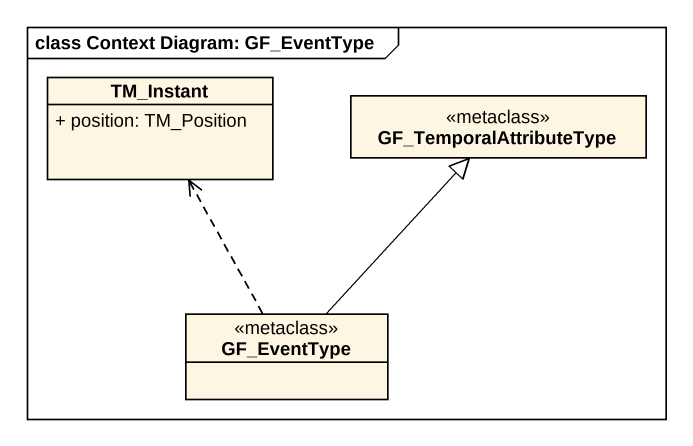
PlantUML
@startuml
mainframe class Context Diagram: GF_EventType
hide circle
hide empty members
skinparam classAttributeIconSize 0
class TM_Instant {
  + position: TM_Position
}
class GF_TemporalAttributeType <<metaclass>>
class GF_EventType <<metaclass>>
GF_EventType .up.> TM_Instant
GF_EventType -up-|> GF_TemporalAttributeType
@enduml
